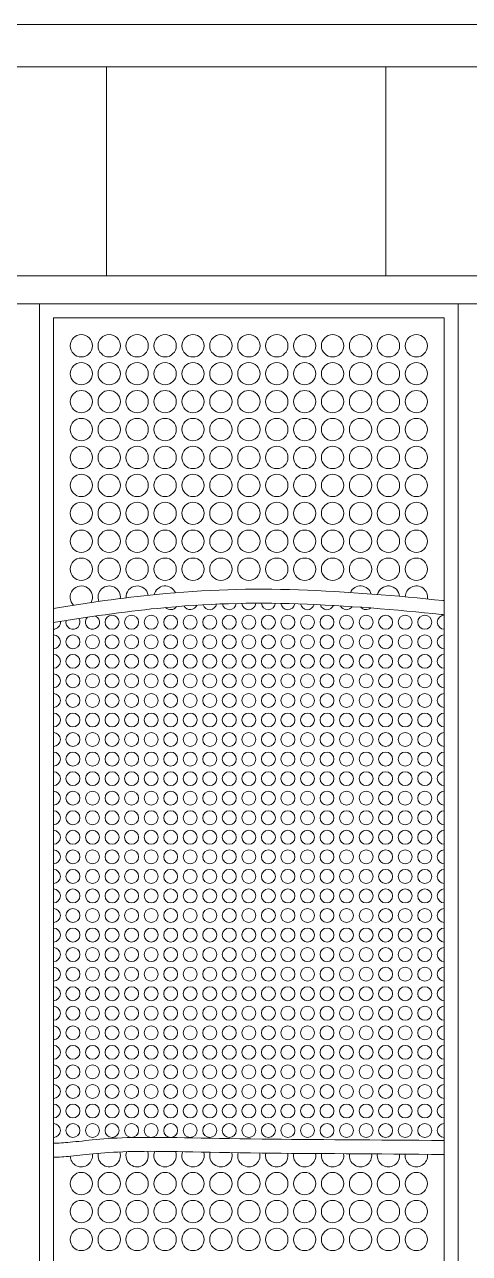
# Model space of a CAD drawing. Header units: metres. Extents: x 14775 to 14878, y 5674 to 5737.
# Drawn here: x 14866.232 to 14867.825, y 5693.133 to 5697.533 of the extents above; entities that cross this region are included whole.
import ezdxf

# ---------------------------------------------------------------- set-up
doc = ezdxf.new("R2010")
doc.units = ezdxf.units.M
doc.header["$MEASUREMENT"] = 0
doc.layers.add('АР-Стены', color=7, linetype='Continuous', lineweight=13)
doc.layers.add('ЧЕРТЕЖ', color=7, linetype='Continuous', lineweight=0)

# ---------------------------------------------------------------- blocks, each defined once
blk = doc.blocks.new('*U77')
at = {"layer": 'АР-Стены', "color": 251, "linetype": 'Continuous', "lineweight": 0}
for centre in [(-1.39, 1.85), (-1.29, 1.85), (-1.19, 1.85), (-1.09, 1.85), (-0.99, 1.85), (-0.89, 1.85), (-0.79, 1.85), (-0.69, 1.85), (-0.59, 1.85), (-0.49, 1.85), (-0.39, 1.85), (-0.29, 1.85), (-0.19, 1.85), (-1.39, 1.75), (-1.29, 1.75), (-1.19, 1.75), (-1.09, 1.75), (-0.99, 1.75), (-0.89, 1.75), (-0.79, 1.75), (-0.69, 1.75), (-0.59, 1.75), (-0.49, 1.75), (-0.39, 1.75), (-0.29, 1.75), (-0.19, 1.75), (-1.39, 1.65), (-1.29, 1.65), (-1.19, 1.65), (-1.09, 1.65), (-0.99, 1.65), (-0.89, 1.65), (-0.79, 1.65), (-0.69, 1.65), (-0.59, 1.65), (-0.49, 1.65), (-0.39, 1.65), (-0.29, 1.65), (-0.19, 1.65), (-1.39, 1.55), (-1.29, 1.55), (-1.19, 1.55), (-1.09, 1.55), (-0.99, 1.55), (-0.89, 1.55), (-0.79, 1.55), (-0.69, 1.55), (-0.59, 1.55), (-0.49, 1.55), (-0.39, 1.55), (-0.29, 1.55), (-0.19, 1.55), (-1.39, 1.45), (-1.29, 1.45), (-1.19, 1.45), (-1.09, 1.45), (-0.99, 1.45), (-0.89, 1.45), (-0.79, 1.45), (-0.69, 1.45), (-0.59, 1.45), (-0.49, 1.45), (-0.39, 1.45), (-0.29, 1.45), (-0.19, 1.45), (-1.39, 1.35), (-1.29, 1.35), (-1.19, 1.35), (-1.09, 1.35), (-0.99, 1.35), (-0.89, 1.35), (-0.79, 1.35), (-0.69, 1.35), (-0.59, 1.35), (-0.49, 1.35), (-0.39, 1.35), (-0.29, 1.35), (-0.19, 1.35), (-1.39, 1.25), (-1.29, 1.25), (-1.19, 1.25), (-1.09, 1.25), (-0.99, 1.25), (-0.89, 1.25), (-0.79, 1.25), (-0.69, 1.25), (-0.59, 1.25), (-0.49, 1.25), (-0.39, 1.25), (-0.29, 1.25), (-0.19, 1.25), (-1.39, 1.15), (-1.29, 1.15), (-1.19, 1.15), (-1.09, 1.15), (-0.99, 1.15), (-0.89, 1.15), (-0.79, 1.15), (-0.69, 1.15), (-0.59, 1.15), (-0.49, 1.15), (-0.39, 1.15), (-0.29, 1.15), (-0.19, 1.15), (-1.39, 1.05), (-1.29, 1.05), (-1.19, 1.05), (-1.09, 1.05), (-0.99, 1.05), (-0.89, 1.05), (-0.79, 1.05), (-0.69, 1.05), (-0.59, 1.05), (-0.49, 1.05), (-0.39, 1.05), (-0.29, 1.05), (-0.19, 1.05), (-1.39, -1.15), (-1.29, -1.15), (-1.19, -1.15), (-1.09, -1.15), (-0.99, -1.15), (-0.89, -1.15), (-0.79, -1.15), (-0.69, -1.15), (-0.59, -1.15), (-0.49, -1.15), (-0.39, -1.15), (-0.29, -1.15), (-0.19, -1.15), (-1.39, -1.25), (-1.29, -1.25), (-1.19, -1.25), (-1.09, -1.25), (-0.99, -1.25), (-0.89, -1.25), (-0.79, -1.25), (-0.69, -1.25), (-0.59, -1.25), (-0.49, -1.25), (-0.39, -1.25), (-0.29, -1.25), (-0.19, -1.25), (-1.39, -1.35), (-1.29, -1.35), (-1.19, -1.35), (-1.09, -1.35), (-0.99, -1.35), (-0.89, -1.35), (-0.79, -1.35), (-0.69, -1.35), (-0.59, -1.35), (-0.49, -1.35), (-0.39, -1.35), (-0.29, -1.35), (-0.19, -1.35)]:
    blk.add_circle(centre, 0.04, dxfattribs=at)
at = {"layer": 'АР-Стены', "color": 8, "linetype": 'Continuous', "lineweight": 0}
for centre in [(-1.28, 0.86), (-1.21, 0.86), (-1.14, 0.86), (-1.07, 0.86), (-1, 0.86), (-0.93, 0.86), (-0.86, 0.86), (-0.79, 0.86), (-0.72, 0.86), (-0.65, 0.86), (-0.58, 0.86), (-0.51, 0.86), (-0.44, 0.86), (-0.37, 0.86), (-0.3, 0.86), (-0.23, 0.86), (-0.16, 0.86), (-1.42, 0.79), (-1.35, 0.79), (-1.28, 0.79), (-1.21, 0.79), (-1.14, 0.79), (-1.07, 0.79), (-1, 0.79), (-0.93, 0.79), (-0.86, 0.79), (-0.79, 0.79), (-0.72, 0.79), (-0.65, 0.79), (-0.58, 0.79), (-0.51, 0.79), (-0.44, 0.79), (-0.37, 0.79), (-0.3, 0.79), (-0.23, 0.79), (-0.16, 0.79), (-1.42, 0.72), (-1.35, 0.72), (-1.28, 0.72), (-1.21, 0.72), (-1.14, 0.72), (-1.07, 0.72), (-1, 0.72), (-0.93, 0.72), (-0.86, 0.72), (-0.79, 0.72), (-0.72, 0.72), (-0.65, 0.72), (-0.58, 0.72), (-0.51, 0.72), (-0.44, 0.72), (-0.37, 0.72), (-0.3, 0.72), (-0.23, 0.72), (-0.16, 0.72), (-1.42, 0.65), (-1.35, 0.65), (-1.28, 0.65), (-1.21, 0.65), (-1.14, 0.65), (-1.07, 0.65), (-1, 0.65), (-0.93, 0.65), (-0.86, 0.65), (-0.79, 0.65), (-0.72, 0.65), (-0.65, 0.65), (-0.58, 0.65), (-0.51, 0.65), (-0.44, 0.65), (-0.37, 0.65), (-0.3, 0.65), (-0.23, 0.65), (-0.16, 0.65), (-1.42, 0.58), (-1.35, 0.58), (-1.28, 0.58), (-1.21, 0.58), (-1.14, 0.58), (-1.07, 0.58), (-1, 0.58), (-0.93, 0.58), (-0.86, 0.58), (-0.79, 0.58), (-0.72, 0.58), (-0.65, 0.58), (-0.58, 0.58), (-0.51, 0.58), (-0.44, 0.58), (-0.37, 0.58), (-0.3, 0.58), (-0.23, 0.58), (-0.16, 0.58), (-1.42, 0.51), (-1.35, 0.51), (-1.28, 0.51), (-1.21, 0.51), (-1.14, 0.51), (-1.07, 0.51), (-1, 0.51), (-0.93, 0.51), (-0.86, 0.51), (-0.79, 0.51), (-0.72, 0.51), (-0.65, 0.51), (-0.58, 0.51), (-0.51, 0.51), (-0.44, 0.51), (-0.37, 0.51), (-0.3, 0.51), (-0.23, 0.51), (-0.16, 0.51), (-1.42, 0.44), (-1.35, 0.44), (-1.28, 0.44), (-1.21, 0.44), (-1.14, 0.44), (-1.07, 0.44), (-1, 0.44), (-0.93, 0.44), (-0.86, 0.44), (-0.79, 0.44), (-0.72, 0.44), (-0.65, 0.44), (-0.58, 0.44), (-0.51, 0.44), (-0.44, 0.44), (-0.37, 0.44), (-0.3, 0.44), (-0.23, 0.44), (-0.16, 0.44), (-1.42, 0.37), (-1.35, 0.37), (-1.28, 0.37), (-1.21, 0.37), (-1.14, 0.37), (-1.07, 0.37), (-1, 0.37), (-0.93, 0.37), (-0.86, 0.37), (-0.79, 0.37), (-0.72, 0.37), (-0.65, 0.37), (-0.58, 0.37), (-0.51, 0.37), (-0.44, 0.37), (-0.37, 0.37), (-0.3, 0.37), (-0.23, 0.37), (-0.16, 0.37), (-1.42, 0.3), (-1.35, 0.3), (-1.28, 0.3), (-1.21, 0.3), (-1.14, 0.3), (-1.07, 0.3), (-1, 0.3), (-0.93, 0.3), (-0.86, 0.3), (-0.79, 0.3), (-0.72, 0.3), (-0.65, 0.3), (-0.58, 0.3), (-0.51, 0.3), (-0.44, 0.3), (-0.37, 0.3), (-0.3, 0.3), (-0.23, 0.3), (-0.16, 0.3), (-1.42, 0.23), (-1.35, 0.23), (-1.28, 0.23), (-1.21, 0.23), (-1.14, 0.23), (-1.07, 0.23), (-1, 0.23), (-0.93, 0.23), (-0.86, 0.23), (-0.79, 0.23), (-0.72, 0.23), (-0.65, 0.23), (-0.58, 0.23), (-0.51, 0.23), (-0.44, 0.23), (-0.37, 0.23), (-0.3, 0.23), (-0.23, 0.23), (-0.16, 0.23), (-1.42, 0.16), (-1.35, 0.16), (-1.28, 0.16), (-1.21, 0.16), (-1.14, 0.16), (-1.07, 0.16), (-1, 0.16), (-0.93, 0.16), (-0.86, 0.16), (-0.79, 0.16), (-0.72, 0.16), (-0.65, 0.16), (-0.58, 0.16), (-0.51, 0.16), (-0.44, 0.16), (-0.37, 0.16), (-0.3, 0.16), (-0.23, 0.16), (-0.16, 0.16), (-1.42, 0.09), (-1.35, 0.09), (-1.28, 0.09), (-1.21, 0.09), (-1.14, 0.09), (-1.07, 0.09), (-1, 0.09), (-0.93, 0.09), (-0.86, 0.09), (-0.79, 0.09), (-0.72, 0.09), (-0.65, 0.09), (-0.58, 0.09), (-0.51, 0.09), (-0.44, 0.09), (-0.37, 0.09), (-0.3, 0.09), (-0.23, 0.09), (-0.16, 0.09), (-1.42, 0.02), (-1.35, 0.02), (-1.28, 0.02), (-1.21, 0.02), (-1.14, 0.02), (-1.07, 0.02), (-1, 0.02), (-0.93, 0.02), (-0.86, 0.02), (-0.79, 0.02), (-0.72, 0.02), (-0.65, 0.02), (-0.58, 0.02), (-0.51, 0.02), (-0.44, 0.02), (-0.37, 0.02), (-0.3, 0.02), (-0.23, 0.02), (-0.16, 0.02), (-1.42, -0.05), (-1.35, -0.05), (-1.28, -0.05), (-1.21, -0.05), (-1.14, -0.05), (-1.07, -0.05), (-1, -0.05), (-0.93, -0.05), (-0.86, -0.05), (-0.79, -0.05), (-0.72, -0.05), (-0.65, -0.05), (-0.58, -0.05), (-0.51, -0.05), (-0.44, -0.05), (-0.37, -0.05), (-0.3, -0.05), (-0.23, -0.05), (-0.16, -0.05), (-1.42, -0.12), (-1.35, -0.12), (-1.28, -0.12), (-1.21, -0.12), (-1.14, -0.12), (-1.07, -0.12), (-1, -0.12), (-0.93, -0.12), (-0.86, -0.12), (-0.79, -0.12), (-0.72, -0.12), (-0.65, -0.12), (-0.58, -0.12), (-0.51, -0.12), (-0.44, -0.12), (-0.37, -0.12), (-0.3, -0.12), (-0.23, -0.12), (-0.16, -0.12), (-1.42, -0.19), (-1.35, -0.19), (-1.28, -0.19), (-1.21, -0.19), (-1.14, -0.19), (-1.07, -0.19), (-1, -0.19), (-0.93, -0.19), (-0.86, -0.19), (-0.79, -0.19), (-0.72, -0.19), (-0.65, -0.19), (-0.58, -0.19), (-0.51, -0.19), (-0.44, -0.19), (-0.37, -0.19), (-0.3, -0.19), (-0.23, -0.19), (-0.16, -0.19), (-1.42, -0.26), (-1.35, -0.26), (-1.28, -0.26), (-1.21, -0.26), (-1.14, -0.26), (-1.07, -0.26), (-1, -0.26), (-0.93, -0.26), (-0.86, -0.26), (-0.79, -0.26), (-0.72, -0.26), (-0.65, -0.26), (-0.58, -0.26), (-0.51, -0.26), (-0.44, -0.26), (-0.37, -0.26), (-0.3, -0.26), (-0.23, -0.26), (-0.16, -0.26), (-1.42, -0.33), (-1.35, -0.33), (-1.28, -0.33), (-1.21, -0.33), (-1.14, -0.33), (-1.07, -0.33), (-1, -0.33), (-0.93, -0.33), (-0.86, -0.33), (-0.79, -0.33), (-0.72, -0.33), (-0.65, -0.33), (-0.58, -0.33), (-0.51, -0.33), (-0.44, -0.33), (-0.37, -0.33), (-0.3, -0.33), (-0.23, -0.33), (-0.16, -0.33), (-1.42, -0.4), (-1.35, -0.4), (-1.28, -0.4), (-1.21, -0.4), (-1.14, -0.4), (-1.07, -0.4), (-1, -0.4), (-0.93, -0.4), (-0.86, -0.4), (-0.79, -0.4), (-0.72, -0.4), (-0.65, -0.4), (-0.58, -0.4), (-0.51, -0.4), (-0.44, -0.4), (-0.37, -0.4), (-0.3, -0.4), (-0.23, -0.4), (-0.16, -0.4), (-1.42, -0.47), (-1.35, -0.47), (-1.28, -0.47), (-1.21, -0.47), (-1.14, -0.47), (-1.07, -0.47), (-1, -0.47), (-0.93, -0.47), (-0.86, -0.47), (-0.79, -0.47), (-0.72, -0.47), (-0.65, -0.47), (-0.58, -0.47), (-0.51, -0.47), (-0.44, -0.47), (-0.37, -0.47), (-0.3, -0.47), (-0.23, -0.47), (-0.16, -0.47), (-1.42, -0.54), (-1.35, -0.54), (-1.28, -0.54), (-1.21, -0.54), (-1.14, -0.54), (-1.07, -0.54), (-1, -0.54), (-0.93, -0.54), (-0.86, -0.54), (-0.79, -0.54), (-0.72, -0.54), (-0.65, -0.54), (-0.58, -0.54), (-0.51, -0.54), (-0.44, -0.54), (-0.37, -0.54), (-0.3, -0.54), (-0.23, -0.54), (-0.16, -0.54), (-1.42, -0.61), (-1.35, -0.61), (-1.28, -0.61), (-1.21, -0.61), (-1.14, -0.61), (-1.07, -0.61), (-1, -0.61), (-0.93, -0.61), (-0.86, -0.61), (-0.79, -0.61), (-0.72, -0.61), (-0.65, -0.61), (-0.58, -0.61), (-0.51, -0.61), (-0.44, -0.61), (-0.37, -0.61), (-0.3, -0.61), (-0.23, -0.61), (-0.16, -0.61), (-1.42, -0.68), (-1.35, -0.68), (-1.28, -0.68), (-1.21, -0.68), (-1.14, -0.68), (-1.07, -0.68), (-1, -0.68), (-0.93, -0.68), (-0.86, -0.68), (-0.79, -0.68), (-0.72, -0.68), (-0.65, -0.68), (-0.58, -0.68), (-0.51, -0.68), (-0.44, -0.68), (-0.37, -0.68), (-0.3, -0.68), (-0.23, -0.68), (-0.16, -0.68), (-1.42, -0.75), (-1.35, -0.75), (-1.28, -0.75), (-1.21, -0.75), (-1.14, -0.75), (-1.07, -0.75), (-1, -0.75), (-0.93, -0.75), (-0.86, -0.75), (-0.79, -0.75), (-0.72, -0.75), (-0.65, -0.75), (-0.58, -0.75), (-0.51, -0.75), (-0.44, -0.75), (-0.37, -0.75), (-0.3, -0.75), (-0.23, -0.75), (-0.16, -0.75), (-1.42, -0.82), (-1.35, -0.82), (-1.28, -0.82), (-1.21, -0.82), (-1.14, -0.82), (-1.07, -0.82), (-1, -0.82), (-0.93, -0.82), (-0.86, -0.82), (-0.79, -0.82), (-0.72, -0.82), (-0.65, -0.82), (-0.58, -0.82), (-0.51, -0.82), (-0.44, -0.82), (-0.37, -0.82), (-0.3, -0.82), (-0.23, -0.82), (-0.16, -0.82), (-1.42, -0.89), (-1.35, -0.89), (-1.28, -0.89), (-1.21, -0.89), (-1.14, -0.89), (-1.07, -0.89), (-1, -0.89), (-0.93, -0.89), (-0.86, -0.89), (-0.79, -0.89), (-0.72, -0.89), (-0.65, -0.89), (-0.58, -0.89), (-0.51, -0.89), (-0.44, -0.89), (-0.37, -0.89), (-0.3, -0.89), (-0.23, -0.89), (-0.16, -0.89), (-1.42, -0.96), (-1.35, -0.96), (-1.28, -0.96), (-1.21, -0.96), (-1.14, -0.96), (-1.07, -0.96), (-1, -0.96), (-0.93, -0.96), (-0.86, -0.96), (-0.79, -0.96), (-0.72, -0.96), (-0.65, -0.96), (-0.58, -0.96), (-0.51, -0.96), (-0.44, -0.96), (-0.37, -0.96), (-0.3, -0.96), (-0.23, -0.96), (-0.16, -0.96)]:
    blk.add_circle(centre, 0.025, dxfattribs=at)
at = {"layer": 'АР-Стены', "color": 251, "linetype": 'Continuous', "lineweight": 0}
for centre, start, end in [((-1.39, 0.95), 330.631, 226.544), ((-1.29, 0.95), 352.4888, 202.8753), ((-1.19, 0.95), 9.4209, 183.8031), ((-1.09, 0.95), 23.2776, 167.29), ((-0.39, 0.95), 16.1165, 155.7342), ((-0.29, 0.95), 3.8976, 166.497), ((-0.19, 0.95), 350.4347, 178.6907), ((-1.39, -1.05), 182.9465, 8.7167), ((-1.29, -1.05), 168.3596, 19.5784), ((-1.19, -1.05), 158.8549, 22.9406), ((-1.09, -1.05), 157.1749, 21.4355), ((-0.99, -1.05), 159.237, 18.5929), ((-0.89, -1.05), 162.0986, 15.8486), ((-0.79, -1.05), 164.7043, 13.689), ((-0.69, -1.05), 166.6931, 12.1942), ((-0.59, -1.05), 168.0687, 11.0917), ((-0.49, -1.05), 169.1182, 10.1464), ((-0.39, -1.05), 170.0492, 9.2063), ((-0.29, -1.05), 171.0013, 8.1595), ((-0.19, -1.05), 172.0798, 6.9147)]:
    blk.add_arc(centre, 0.04, start, end, dxfattribs=at)
at = {"layer": 'АР-Стены', "color": 8, "linetype": 'Continuous', "lineweight": 0}
for centre, start, end in [((-0.93, 0.93), 197.1655, 348.4923), ((-0.86, 0.93), 189.5833, 353.812), ((-0.79, 0.93), 185.2612, 355.9139), ((-0.72, 0.93), 184.0457, 355.0201), ((-0.65, 0.93), 185.7653, 351.3603), ((-0.58, 0.93), 190.2236, 345.1784), ((-1.35, 0.86), 133.7305, 62.9863), ((-1.07, 0.93), 224.1438, 325.8952), ((-1, 0.93), 208.3251, 339.5679), ((-0.51, 0.93), 197.2818, 336.6423), ((-0.44, 0.93), 207.0652, 325.5783), ((-0.37, 0.93), 220.5346, 310.9804), ((-0.09, 0.86), 90, 270), ((-1.49, 0.86), 270, 6.2588), ((-1.42, 0.86), 165.8199, 32.0897), ((-1.49, 0.79), 270, 90), ((-0.09, 0.79), 90, 270), ((-1.49, 0.72), 270, 90), ((-0.09, 0.72), 90, 270), ((-1.49, 0.65), 270, 90), ((-0.09, 0.65), 90, 270), ((-1.49, 0.58), 270, 90), ((-0.09, 0.58), 90, 270), ((-1.49, 0.51), 270, 90), ((-0.09, 0.51), 90, 270), ((-1.49, 0.44), 270, 90), ((-0.09, 0.44), 90, 270), ((-1.49, 0.37), 270, 90), ((-0.09, 0.37), 90, 270), ((-1.49, 0.3), 270, 90), ((-0.09, 0.3), 90, 270), ((-1.49, 0.23), 270, 90), ((-0.09, 0.23), 90, 270), ((-1.49, 0.16), 270, 90), ((-0.09, 0.16), 90, 270), ((-1.49, 0.09), 270, 90), ((-0.09, 0.09), 90, 270), ((-1.49, 0.02), 270, 90), ((-0.09, 0.02), 90, 270), ((-1.49, -0.05), 270, 90), ((-0.09, -0.05), 90, 270), ((-1.49, -0.12), 270, 90), ((-0.09, -0.12), 90, 270), ((-1.49, -0.19), 270, 90), ((-0.09, -0.19), 90, 270), ((-1.49, -0.26), 270, 90), ((-0.09, -0.26), 90, 270), ((-1.49, -0.33), 270, 90), ((-0.09, -0.33), 90, 270), ((-1.49, -0.4), 270, 90), ((-0.09, -0.4), 90, 270), ((-1.49, -0.47), 270, 90), ((-0.09, -0.47), 90, 270), ((-1.49, -0.54), 270, 90), ((-0.09, -0.54), 90, 270), ((-1.49, -0.61), 270, 90), ((-0.09, -0.61), 90, 270), ((-1.49, -0.68), 270, 90), ((-0.09, -0.68), 90, 270), ((-1.49, -0.75), 270, 90), ((-0.09, -0.75), 90, 270), ((-1.49, -0.82), 270, 90), ((-0.09, -0.82), 90, 270), ((-1.49, -0.89), 270, 90), ((-0.09, -0.89), 90, 270), ((-1.49, -0.96), 270, 90), ((-0.09, -0.96), 90, 270)]:
    blk.add_arc(centre, 0.025, start, end, dxfattribs=at)
at = {"layer": 'АР-Стены', "color": 8, "linetype": 'Continuous', "lineweight": 13}
for points, knots in [([(-0.09, 0.9371), (-0.0916, 0.9373), (-0.2536, 0.9543), (-0.625, 0.9858), (-1.0534, 0.9744), (-1.3714, 0.929), (-1.49, 0.9093)], [0, 0, 0, 0, 0.003897, 0.374788, 0.745679, 1, 1, 1, 1]), ([(-0.09, -1.0458), (-0.3343, -1.0432), (-0.8585, -1.0422), (-1.2399, -1.0274), (-1.4023, -1.0511), (-1.4706, -1.0551), (-1.49, -1.0556)], [0, 0, 0, 0, 0.245976, 0.557055, 0.868135, 1, 1, 1, 1])]:
    blk.add_open_spline(points, degree=3, knots=knots, dxfattribs=at)
at = {"layer": 'АР-Стены', "color": 251, "linetype": 'Continuous', "lineweight": 0}
blk.add_open_spline([(-0.09, 0.8869), (-0.0935, 0.8873), (-0.2555, 0.9043), (-0.6264, 0.9357), (-1.0519, 0.9244), (-1.3703, 0.8787), (-1.49, 0.8586)], degree=3, knots=[0, 0, 0, 0, 0.008116, 0.375284, 0.742452, 1, 1, 1, 1], dxfattribs=at)
at = {"layer": 'АР-Стены', "color": 8, "linetype": 'Continuous', "lineweight": 0}
blk.add_open_spline([(-0.09, -0.9958), (-0.3339, -0.9932), (-0.8579, -0.9922), (-1.2425, -0.9773), (-1.4057, -1.0011), (-1.4719, -1.0051), (-1.49, -1.0056)], degree=3, knots=[0, 0, 0, 0, 0.245782, 0.556979, 0.868175, 1, 1, 1, 1], dxfattribs=at)
at = {"layer": 'АР-Стены', "color": 251, "linetype": 'Continuous', "lineweight": 13}
blk.add_3dface([(-0.04, 2), (-1.54, 2), (-1.54, -2), (-0.04, -2)], dxfattribs=at)
at = {"layer": 'АР-Стены', "color": 251, "linetype": 'Continuous', "lineweight": 0}
blk.add_3dface([(-0.09, 1.95), (-1.49, 1.95), (-1.49, -1.95), (-0.09, -1.95)], dxfattribs=at)

msp = doc.modelspace()

# ---------------------------------------------------------------- linework, layer by layer
at = {"layer": 'ЧЕРТЕЖ', "color": 7, "linetype": 'Continuous', "lineweight": 0}
for p, q in [((14875.1252, 5697.5331), (14860.5752, 5697.5331)), ((14860.5752, 5697.3815), (14875.0752, 5697.3815)), ((14866.5252, 5696.6331), (14866.5252, 5697.3815)), ((14867.5252, 5696.6331), (14867.5252, 5697.3815))]:
    msp.add_line(p, q, dxfattribs=at)
at = {"layer": 'ЧЕРТЕЖ', "color": 7, "linetype": 'Continuous', "lineweight": 13}
for p, q in [((14860.5752, 5696.6331), (14875.0752, 5696.6331)), ((14860.5752, 5696.5331), (14875.0752, 5696.5331))]:
    msp.add_line(p, q, dxfattribs=at)

# ---------------------------------------------------------------- block references
at = {"layer": 'АР-Стены', "color": 251, "linetype": 'Continuous', "lineweight": 13}
msp.add_blockref('*U77', (14867.8251, 5694.5331), dxfattribs=at)

doc.saveas('drawing.dxf')
